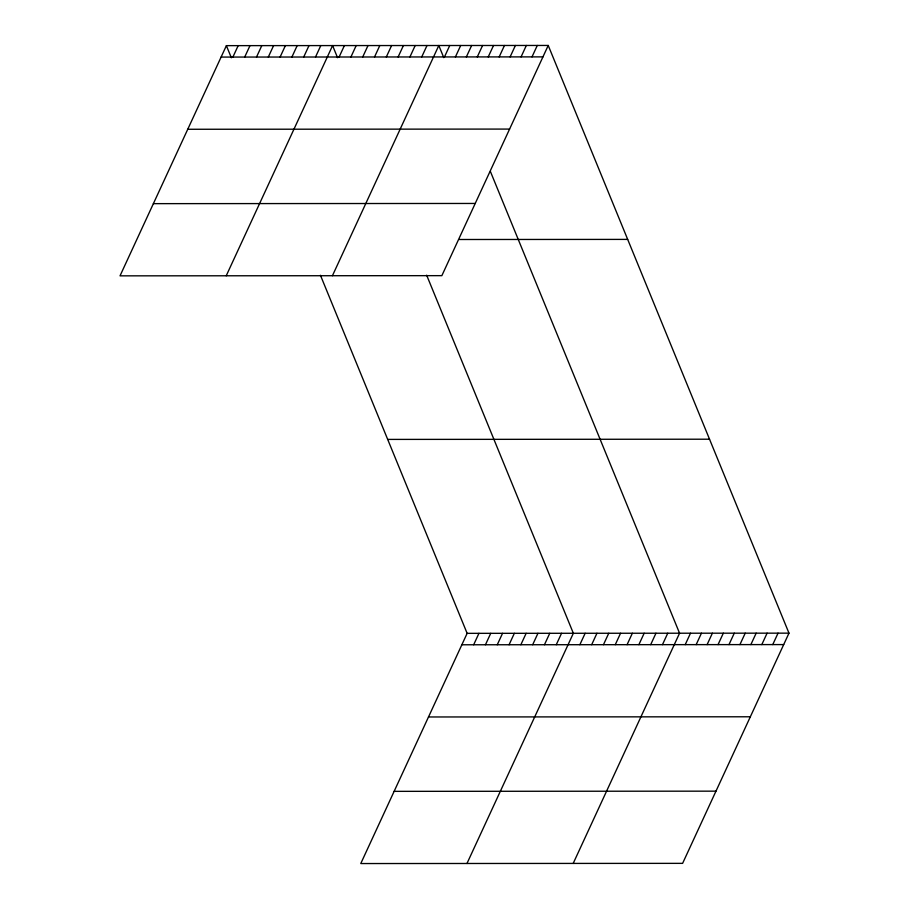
<?xml version="1.0" encoding="UTF-8"?>
<svg xmlns="http://www.w3.org/2000/svg" width="909" height="909" viewBox="0 0 909 909"><rect width="100%" height="100%" fill="white"/><g stroke="black" fill="none" stroke-linecap="round" stroke-linejoin="round"><path stroke-width="1.36" d="M226.386 45.643L120.022 275.847L441.865 275.654L548.229 45.45L226.386 45.643L231.352 57.767M232.897 57.074L238.181 45.632M244.703 57.062L249.986 45.632M256.508 57.062L261.792 45.62M268.303 57.051L273.586 45.62M280.108 57.04L285.392 45.609M291.903 57.04L297.186 45.598M303.708 57.028L308.992 45.598M315.514 57.017L320.797 45.586M226.227 275.779L332.592 45.575L337.557 57.699M339.114 57.006L344.397 45.575M350.908 57.006L356.192 45.564M362.714 56.994L367.997 45.564M374.519 56.983L379.803 45.552M386.314 56.983L391.597 45.541M398.119 56.972L403.403 45.541M409.914 56.96L415.197 45.53M421.719 56.96L427.003 45.518M332.433 275.722L438.808 45.518L443.774 57.642M444.467 56.949L449.75 45.507M455.409 56.937L460.693 45.507M466.351 56.926L471.635 45.495M477.293 56.926L482.577 45.484M488.235 56.915L493.519 45.484M499.177 56.915L504.461 45.473M510.119 56.903L515.403 45.473M521.062 56.903L526.345 45.461M532.004 56.892L537.287 45.461M320.445 275.268L467.135 633.346L360.771 863.55L682.614 863.357L788.978 633.153L548.229 45.45M473.657 644.776L478.941 633.334M485.451 644.765L490.735 633.334M497.257 644.765L502.541 633.323M509.063 644.754L514.346 633.323M520.857 644.742L526.141 633.312M532.663 644.742L537.946 633.3M544.457 644.731L549.74 633.3M556.263 644.72L561.546 633.289M466.976 863.482L573.352 633.278L426.662 275.2M579.862 644.708L585.146 633.278M591.668 644.708L596.952 633.266M603.462 644.697L608.746 633.266M615.268 644.686L620.552 633.255M627.074 644.686L632.357 633.243M638.868 644.674L644.151 633.243M650.674 644.663L655.957 633.232M662.468 644.663L667.751 633.221M573.193 863.425L679.557 633.221L490.44 171.574M685.216 644.651L690.499 633.209M696.158 644.64L701.441 633.209M707.1 644.629L712.383 633.198M718.042 644.629L723.325 633.187M728.984 644.617L734.267 633.187M739.926 644.617L745.21 633.175M750.868 644.606L756.152 633.175M761.81 644.595L767.094 633.164M772.752 644.595L778.036 633.164M221.103 57.074L542.946 56.881M187.743 129.271L509.585 129.078M153.371 203.65L475.225 203.457M459.25 239.499L627.676 239.397M387.688 439.411L709.531 439.206M467.135 633.346L788.978 633.153M461.852 644.776L783.694 644.583M428.491 716.974L750.345 716.781M394.131 791.353L715.974 791.16"/></g></svg>
